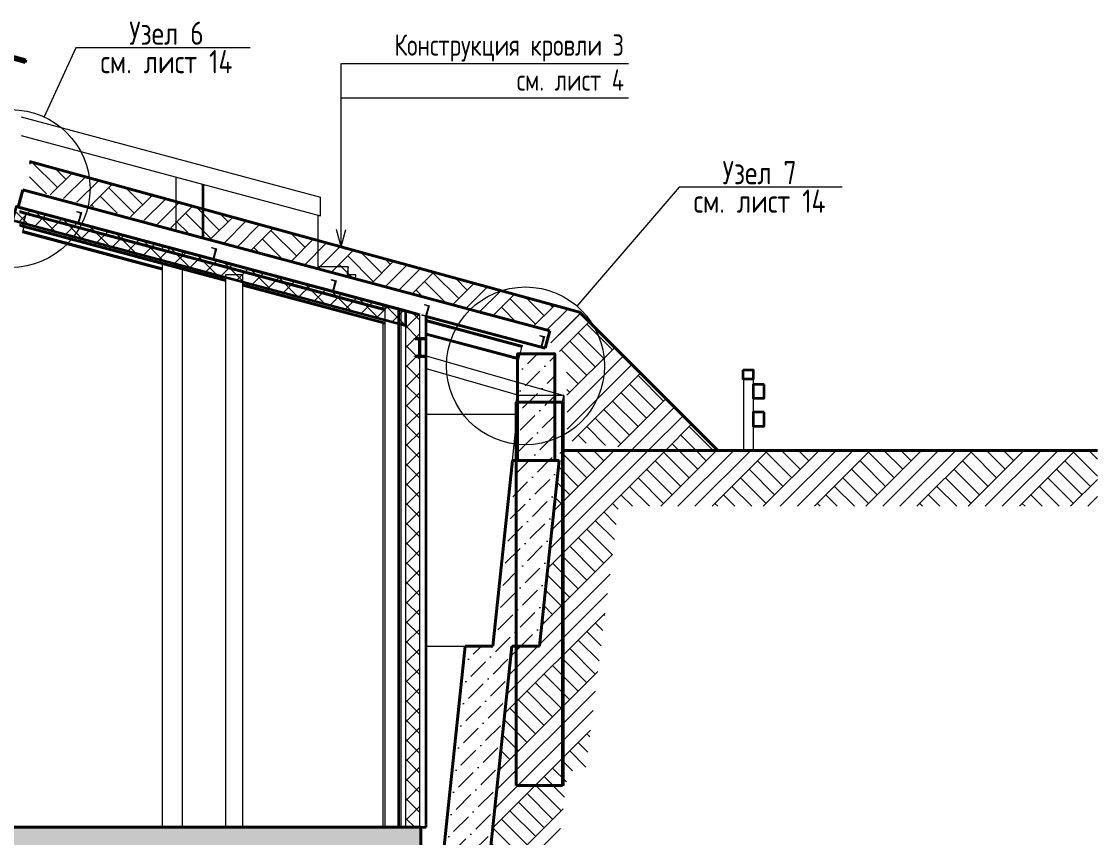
# Model space of a CAD drawing. Header units: millimetres. Extents: x 34668 to 196414, y -30276 to 15801.
# Drawn here: x 184830 to 196414, y -22535 to -13747 of the extents above; entities that cross this region are included whole.
import ezdxf

# ---------------------------------------------------------------- set-up
doc = ezdxf.new("R2010")
doc.units = ezdxf.units.MM
doc.header["$MEASUREMENT"] = 0
for name, color, linetype in [('- Спрятан', 7, 'Continuous'), ('колонны', 7, 'Continuous'), ('крыша', 7, 'Continuous'), ('перекрытие', 7, 'Continuous'), ('подп стены Инжзащита', 7, 'Continuous'), ('стены наруж', 7, 'Continuous'), ('текст', 7, 'Continuous')]:
    doc.layers.add(name, color=color, linetype=linetype)
for name, color, linetype, lineweight in [('- Спрятан_Ном._пера__96', 7, 'Continuous', 13), ('- Спрятан_Ном._пера__98', 7, 'Continuous', 35), ('0_Ном._пера__95', 251, 'Continuous', 13), ('0_Ном._пера__96', 7, 'Continuous', 13), ('0_Ном._пера__97', 7, 'Continuous', 20), ('колонны_Ном._пера__96', 7, 'Continuous', 13), ('крыша_Ном._пера__96', 7, 'Continuous', 13), ('крыша_Ном._пера__99', 7, 'Continuous', 40), ('линии_Ном._пера__99', 7, 'Continuous', 40), ('перекрытие_Ном._пера__94', 252, 'Continuous', 13), ('перекрытие_Ном._пера__99', 7, 'Continuous', 40), ('подп стены Инжзащита_Ном._пера__96', 7, 'Continuous', 13), ('подп стены Инжзащита_Ном._пера__97', 7, 'Continuous', 20), ('подп стены Инжзащита_Ном._пера__98', 7, 'Continuous', 35), ('подп стены Инжзащита_Ном._пера__99', 7, 'Continuous', 40), ('стены наруж_Ном._пера__96', 7, 'Continuous', 13), ('стены наруж_Ном._пера__97', 7, 'Continuous', 20), ('стены наруж_Ном._пера__98', 7, 'Continuous', 35), ('стены02_Ном._пера__96', 7, 'Continuous', 13), ('стены02_Ном._пера__99', 7, 'Continuous', 40), ('текст_Ном._пера__1', 7, 'Continuous', 25), ('текст_Ном._пера__96', 7, 'Continuous', 13), ('чертеж_Ном._пера__96', 7, 'Continuous', 13), ('чертеж_Ном._пера__98', 7, 'Continuous', 35)]:
    doc.layers.add(name, color=color, linetype=linetype, lineweight=lineweight)
doc.styles.add('СГЕНЕРИР_СТИЛЬ_1', font='gost_2_304-81_type.ttf')
pattern_1 = [(45, (115262.05, -26475.72), (-275.7716, 275.7716), []), (45, (115170.1, -26383.8), (-551.543, 551.543), []), (45, (115078.2, -26291.9), (-551.543, 551.543), []), (135, (114986.27, -26199.95), (91.92388, 91.92388), [390, -390])]
pattern_2 = [(45, (115262.05, -26475.72), (-106.06602, 106.06602), []), (135, (115262.05, -26475.72), (106.06602, 106.06602), [])]
pattern_3 = [(45, (115262.05, -26475.72), (-212.132, 212.132), [225, -75, 0, -75]), (45, (115288.56, -26237.07), (-212.132, 212.132), [225, -75, 0, -75])]

# ---------------------------------------------------------------- blocks, each defined once
blk = doc.blocks.new('Элемент разреза_87_1', base_point=(115262, -26476))
at = {"layer": 'подп стены Инжзащита_Ном._пера__96', "linetype": 'Continuous'}
for p, q in [((190155, -17847), (190170, -17778)), ((190655, -17847), (190670, -17776)), ((190670, -17776), (190670, -21976)), ((190670, -17776), (190670, -17776)), ((190670, -21976), (190655, -21976))]:
    blk.add_line(p, q, dxfattribs=at)
at = {"layer": 'подп стены Инжзащита_Ном._пера__99', "linetype": 'Continuous'}
for p, q in [((190155, -17847), (190655, -17847)), ((190155, -21976), (190155, -17847)), ((190655, -21976), (190655, -17847)), ((190155, -21976), (190655, -21976))]:
    blk.add_line(p, q, dxfattribs=at)
blk = doc.blocks.new('Элемент разреза_89_1', base_point=(115262, -26476))
at = {"layer": 'колонны_Ном._пера__96', "linetype": 'Continuous'}
for p, q in [((187208, -16476), (187028, -16476)), ((187028, -16476), (187028, -22426)), ((187208, -16476), (187208, -22426))]:
    blk.add_line(p, q, dxfattribs=at)
blk = doc.blocks.new('Элемент разреза_91_1', base_point=(115262, -26476))
at = {"layer": 'перекрытие_Ном._пера__94', "linetype": 'Continuous'}
blk.add_hatch(color=256, dxfattribs=at).paths.add_polyline_path([(189129, -22645), (189129, -22426), (172423, -22426), (172423, -22645)])
at = {"layer": 'перекрытие_Ном._пера__99', "linetype": 'Continuous'}
for p in [(172423, -22426), (189129, -22645)]:
    blk.add_line(p, (189129, -22426), dxfattribs=at)
blk = doc.blocks.new('Элемент разреза_101_1', base_point=(115262, -26476))
at = {"layer": 'подп стены Инжзащита_Ном._пера__96', "linetype": 'Continuous'}
blk.add_line((189188, -20476), (189605, -20476), dxfattribs=at)
blk = doc.blocks.new('Элемент разреза_102_1', base_point=(115262, -26476))
at = {"layer": 'подп стены Инжзащита_Ном._пера__96', "linetype": 'Continuous'}
for p, q in [((190670, -17976), (190657, -18101)), ((190657, -17976), (190670, -17976)), ((190115, -18476), (190155, -18099))]:
    blk.add_line(p, q, dxfattribs=at)
blk = doc.blocks.new('Элемент разреза_103_1', base_point=(115262, -26476))
at = {"layer": 'подп стены Инжзащита_Ном._пера__96', "linetype": 'Continuous'}
blk.add_line((189188, -17976), (190155, -17976), dxfattribs=at)
blk = doc.blocks.new('Элемент разреза_104_1', base_point=(115262, -26476))
at = {"layer": 'подп стены Инжзащита_Ном._пера__96', "linetype": 'Continuous'}
for p, q in [((189188, -17347), (190670, -17776)), ((189188, -17485), (190194, -17776)), ((190194, -17776), (190194, -17780)), ((190670, -17776), (190194, -17776))]:
    blk.add_line(p, q, dxfattribs=at)
blk = doc.blocks.new('Элемент разреза_105_1', base_point=(115262, -26476))
at = {"layer": 'подп стены Инжзащита_Ном._пера__96', "linetype": 'Continuous'}
for p, q in [((188346, -16388), (188023, -16388)), ((188346, -16388), (188331, -16494)), ((188346, -16476), (188346, -16388))]:
    blk.add_line(p, q, dxfattribs=at)
blk = doc.blocks.new('Элемент разреза_106_1', base_point=(115262, -26476))
at = {"layer": 'стены наруж_Ном._пера__96', "linetype": 'Continuous'}
h = blk.add_hatch(dxfattribs=at)
h.set_pattern_fill('УТЕПЛИТ_МЕЛКИЙ_0001', color=256, style=0, pattern_type=2)
h.set_pattern_definition(pattern_2)
h.paths.add_polyline_path([(189118, -16905), (188968, -16865), (188968, -22426), (189118, -22426), (189118, -17356), (189068, -17356), (189068, -17348), (189104, -17348), (189112, -17344), (189115, -17337), (189115, -17175), (189112, -17167), (189104, -17164), (189068, -17164), (189068, -17156), (189118, -17156)])
at = {"layer": 'стены наруж_Ном._пера__97', "linetype": 'Continuous'}
for p, q in [((188918, -22426), (188918, -16851)), ((188918, -22426), (188918, -16851)), ((188968, -22426), (188968, -16865)), ((188968, -22426), (188968, -16865)), ((189118, -17156), (189118, -16905)), ((189118, -17156), (189118, -16905)), ((189118, -22426), (189118, -17356)), ((189118, -22426), (189118, -17356))]:
    blk.add_line(p, q, dxfattribs=at)
at = {"layer": 'стены наруж_Ном._пера__98', "linetype": 'Continuous'}
for p, q in [((188918, -16851), (188893, -16844)), ((188893, -22426), (188893, -16844)), ((188968, -16865), (188918, -16851)), ((189118, -16905), (188968, -16865)), ((189188, -22426), (189188, -16923)), ((189068, -17164), (189068, -17156)), ((189068, -17156), (189118, -17156)), ((189068, -17164), (189104, -17164)), ((189112, -17167), (189104, -17164)), ((189115, -17175), (189112, -17167)), ((189115, -17337), (189115, -17175)), ((189118, -17156), (189168, -17156)), ((189121, -17175), (189124, -17167)), ((189121, -17337), (189121, -17175)), ((189124, -17167), (189132, -17164)), ((189132, -17164), (189168, -17164)), ((189168, -17156), (189168, -17156)), ((189168, -17164), (189168, -17156)), ((189168, -17164), (189168, -17164)), ((189068, -17356), (189068, -17348)), ((189068, -17348), (189104, -17348)), ((189068, -17356), (189118, -17356)), ((189104, -17348), (189112, -17344)), ((189112, -17344), (189115, -17337)), ((189118, -17356), (189168, -17356)), ((189124, -17344), (189121, -17337)), ((189132, -17348), (189124, -17344)), ((189132, -17348), (189168, -17348)), ((189168, -17348), (189168, -17348)), ((189168, -17356), (189168, -17348)), ((189168, -17356), (189168, -17356)), ((188893, -22426), (188918, -22426)), ((188918, -22426), (188968, -22426)), ((188968, -22426), (189118, -22426)), ((189118, -22426), (189168, -22426)), ((189168, -22426), (189188, -22426))]:
    blk.add_line(p, q, dxfattribs=at)
blk = doc.blocks.new('Элемент разреза_107_1', base_point=(115262, -26476))
at = {"layer": 'стены наруж_Ном._пера__96', "linetype": 'Continuous'}
for p, q in [((186565, -16255), (186565, -16221)), ((186565, -22426), (186565, -16420)), ((188725, -16834), (188725, -16800)), ((188725, -22426), (188725, -16999))]:
    blk.add_line(p, q, dxfattribs=at)
blk = doc.blocks.new('Элемент разреза_108_1', base_point=(115262, -26476))
at = {"layer": 'крыша_Ном._пера__99', "linetype": 'Continuous'}
for p, q in [((184793, -15746), (184843, -15559)), ((190518, -17080), (184843, -15559)), ((189118, -16905), (184793, -15746)), ((190468, -17266), (189188, -16923)), ((190468, -17266), (190518, -17080))]:
    blk.add_line(p, q, dxfattribs=at)
blk = doc.blocks.new('Элемент разреза_116_1', base_point=(115262, -26476))
at = {"layer": 'подп стены Инжзащита_Ном._пера__96', "linetype": 'Continuous'}
for p, q in [((188428, -16476), (188337, -16476)), ((188424, -16519), (188428, -16476))]:
    blk.add_line(p, q, dxfattribs=at)
blk = doc.blocks.new('Элемент разреза_117_1', base_point=(115262, -26476))
at = {"layer": 'стены наруж_Ном._пера__96', "linetype": 'Continuous'}
blk.add_line((186493, -15422), (186493, -16001), dxfattribs=at)
blk = doc.blocks.new('Элемент разреза_118_1', base_point=(115262, -26476))
at = {"layer": 'крыша_Ном._пера__96', "linetype": 'Continuous'}
for p, q in [((184828, -14775), (188050, -15639)), ((184828, -14975), (188050, -15839)), ((188050, -15839), (188050, -15639))]:
    blk.add_line(p, q, dxfattribs=at)
blk = doc.blocks.new('Элемент разреза_126_1', base_point=(115262, -26476))
at = {"layer": 'крыша_Ном._пера__99', "linetype": 'Continuous'}
for p, q in [((184535, -14097), (184543, -14069)), ((184870, -14187), (184535, -14097)), ((184878, -14159), (184543, -14069)), ((184870, -14187), (184878, -14159))]:
    blk.add_line(p, q, dxfattribs=at)
blk = doc.blocks.new('Элемент разреза_127_1', base_point=(115262, -26476))
at = {"layer": 'стены наруж_Ном._пера__96', "linetype": 'Continuous'}
for p, q in [((186788, -15501), (186788, -16080)), ((188023, -16411), (188023, -15832))]:
    blk.add_line(p, q, dxfattribs=at)
blk = doc.blocks.new('Элемент разреза_128_1', base_point=(115262, -26476))
at = {"layer": 'стены наруж_Ном._пера__96', "linetype": 'Continuous'}
for p, q in [((186343, -16161), (186343, -16195)), ((186343, -16361), (186343, -22426))]:
    blk.add_line(p, q, dxfattribs=at)
blk = doc.blocks.new('Элемент разреза_129_1', base_point=(115262, -26476))
at = {"layer": 'стены наруж_Ном._пера__96', "linetype": 'Continuous'}
blk.add_line((188743, -16804), (188743, -22426), dxfattribs=at)
blk = doc.blocks.new('Элемент разреза_130_1', base_point=(115262, -26476))
at = {"layer": 'стены наруж_Ном._пера__96', "linetype": 'Continuous'}
blk.add_line((186778, -16078), (186778, -15498), dxfattribs=at)
blk = doc.blocks.new('Элемент разреза_144_1', base_point=(115262, -26476))
at = {"layer": '- Спрятан_Ном._пера__96', "linetype": 'Continuous', "lineweight": 25}
blk.add_hatch(color=7, dxfattribs=at).paths.add_polyline_path([(189168, -17356), (189168, -17348), (189132, -17348), (189124, -17344), (189121, -17337), (189121, -17175), (189124, -17167), (189132, -17164), (189168, -17164), (189168, -17156), (189068, -17156), (189068, -17164), (189104, -17164), (189112, -17167), (189115, -17175), (189115, -17337), (189112, -17344), (189104, -17348), (189068, -17348), (189068, -17356)])
at = {"layer": '- Спрятан_Ном._пера__98', "linetype": 'Continuous'}
for p, q in [((189068, -17156), (189168, -17156)), ((189068, -17164), (189068, -17156)), ((189068, -17164), (189104, -17164)), ((189112, -17167), (189104, -17164)), ((189115, -17175), (189112, -17167)), ((189115, -17337), (189115, -17175)), ((189121, -17175), (189124, -17167)), ((189121, -17337), (189121, -17175)), ((189124, -17167), (189132, -17164)), ((189132, -17164), (189168, -17164)), ((189168, -17164), (189168, -17156)), ((189068, -17348), (189104, -17348)), ((189068, -17356), (189068, -17348)), ((189068, -17356), (189168, -17356)), ((189104, -17348), (189112, -17344)), ((189112, -17344), (189115, -17337)), ((189124, -17344), (189121, -17337)), ((189132, -17348), (189124, -17344)), ((189132, -17348), (189168, -17348)), ((189168, -17356), (189168, -17348))]:
    blk.add_line(p, q, dxfattribs=at)
blk = doc.blocks.new('Элемент разреза_145_1', base_point=(115262, -26476))
at = {"layer": '- Спрятан_Ном._пера__96', "linetype": 'Continuous'}
for p, q in [((184876, -15822), (184845, -15940)), ((184878, -15817), (184876, -15822)), ((184876, -15822), (188743, -16858)), ((184879, -15814), (184878, -15817)), ((184880, -15808), (184879, -15814)), ((184879, -15814), (188743, -16849)), ((184881, -15805), (184880, -15807)), ((184880, -15807), (184880, -15808)), ((184880, -15808), (188743, -16843)), ((184881, -15804), (188743, -16838)), ((184881, -15804), (184881, -15805)), ((184881, -15805), (188743, -16840)), ((184841, -15954), (184840, -15957)), ((184840, -15957), (187028, -16543)), ((184840, -15957), (184840, -15958)), ((184840, -15958), (187028, -16544)), ((184843, -15948), (184841, -15953)), ((184841, -15953), (187028, -16539)), ((184841, -15953), (184841, -15954)), ((184844, -15945), (184843, -15948)), ((184843, -15948), (187028, -16533)), ((184845, -15940), (184844, -15945)), ((184845, -15940), (187028, -16524)), ((187208, -16573), (188743, -16984)), ((187208, -16581), (188743, -16993)), ((187208, -16587), (188743, -16999)), ((187208, -16591), (188743, -17002)), ((187208, -16593), (188743, -17004)), ((189188, -16957), (190223, -17235)), ((189188, -16959), (190223, -17236)), ((189188, -16963), (190222, -17240)), ((189188, -16969), (190220, -17245)), ((189188, -16977), (190218, -17253)), ((189188, -17103), (190187, -17371)), ((189188, -17112), (190184, -17379)), ((189188, -17118), (190183, -17385)), ((189188, -17122), (190182, -17388)), ((189188, -17123), (190182, -17389)), ((190187, -17371), (190218, -17253)), ((190218, -17253), (190219, -17248)), ((190219, -17248), (190220, -17245)), ((190220, -17245), (190222, -17240)), ((190222, -17239), (190223, -17236)), ((190222, -17240), (190222, -17239)), ((190223, -17236), (190223, -17235)), ((190185, -17376), (190187, -17371)), ((190182, -17388), (190183, -17386)), ((190182, -17389), (190182, -17388)), ((190183, -17385), (190184, -17379)), ((190183, -17386), (190183, -17385)), ((190184, -17379), (190185, -17376))]:
    blk.add_line(p, q, dxfattribs=at)
blk = doc.blocks.new('Элемент разреза_146_1', base_point=(115262, -26476))
at = {"layer": '- Спрятан_Ном._пера__96', "linetype": 'Continuous'}
for p, q in [((184808, -15784), (184881, -15804)), ((184808, -15785), (184881, -15805)), ((184808, -15789), (184880, -15808)), ((184808, -15795), (184879, -15814)), ((184808, -15804), (184876, -15822)), ((184808, -15930), (184845, -15940)), ((184808, -15938), (184843, -15948)), ((184808, -15944), (184841, -15953)), ((184808, -15948), (184840, -15957)), ((184808, -15949), (184840, -15958))]:
    blk.add_line(p, q, dxfattribs=at)
blk = doc.blocks.new('Элемент разреза_147_1', base_point=(115262, -26476))
at = {"layer": '- Спрятан_Ном._пера__96', "linetype": 'Continuous'}
for p, q in [((184856, -15962), (184846, -15998)), ((184841, -16019), (184840, -16020)), ((184840, -16020), (186343, -16423)), ((184842, -16016), (184841, -16017)), ((184841, -16017), (184841, -16019)), ((184841, -16019), (186343, -16422)), ((184844, -16008), (184842, -16016)), ((184842, -16016), (186343, -16418)), ((184845, -16005), (184844, -16008)), ((184844, -16008), (186343, -16410)), ((184846, -15998), (184845, -16005)), ((184846, -15998), (186343, -16399))]:
    blk.add_line(p, q, dxfattribs=at)
blk = doc.blocks.new('Линия_7_1', base_point=(188273, -16175))
at = {"layer": 'текст_Ном._пера__96', "linetype": 'Continuous'}
for q in [(188273, -14198), (188223, -15988), (188323, -15988)]:
    blk.add_line((188273, -16175), q, dxfattribs=at)
blk = doc.blocks.new('Элемент разреза_181_1', base_point=(115262, -26476))
at = {"layer": 'подп стены Инжзащита_Ном._пера__96', "linetype": 'Continuous'}
h = blk.add_hatch(dxfattribs=at)
h.set_pattern_fill('Ж_Б_2_0001', color=256, style=0, pattern_type=2)
h.set_pattern_definition(pattern_3)
h.paths.add_polyline_path([(189792, -23476), (190108, -20476), (189605, -20476), (189290, -23476)])
at = {"layer": 'подп стены Инжзащита_Ном._пера__99', "linetype": 'Continuous'}
for p, q in [((189290, -23476), (189605, -20476)), ((189605, -20476), (189905, -20476)), ((189792, -23476), (190108, -20476)), ((189491, -23476), (189792, -23476))]:
    blk.add_line(p, q, dxfattribs=at)
blk = doc.blocks.new('Элемент разреза_182_1', base_point=(115262, -26476))
at = {"layer": 'подп стены Инжзащита_Ном._пера__96', "linetype": 'Continuous'}
h = blk.add_hatch(dxfattribs=at)
h.set_pattern_fill('Ж_Б_2_0001', color=256, style=0, pattern_type=2)
h.set_pattern_definition(pattern_3)
h.paths.add_polyline_path([(190408, -20476), (190618, -18476), (190115, -18476), (189905, -20476)])
at = {"layer": 'подп стены Инжзащита_Ном._пера__99', "linetype": 'Continuous'}
for p, q in [((189905, -20476), (190115, -18476)), ((190115, -18476), (190618, -18476)), ((190408, -20476), (190618, -18476)), ((190108, -20476), (190408, -20476))]:
    blk.add_line(p, q, dxfattribs=at)
blk = doc.blocks.new('Ломаная_3_1', base_point=(193664, -15530))
at = {"layer": '0_Ном._пера__96', "linetype": 'Continuous', "flags": 128}
blk.add_lwpolyline([(193664, -15530), (191912, -15530), (190810, -16811)], dxfattribs=at)
at = {"layer": '0_Ном._пера__97', "linetype": 'Continuous'}
blk.add_circle((190256, -17456), 850, dxfattribs=at)
blk = doc.blocks.new('Ломаная_4_1', base_point=(187291, -14030))
at = {"layer": '0_Ном._пера__96', "linetype": 'Continuous', "flags": 128}
blk.add_lwpolyline([(187291, -14030), (185415, -14030), (185073, -14774)], dxfattribs=at)
at = {"layer": '0_Ном._пера__97', "linetype": 'Continuous'}
blk.add_circle((184718, -15546), 850, dxfattribs=at)

msp = doc.modelspace()

# ---------------------------------------------------------------- hatches: boundary and pattern name
at = {"layer": '0_Ном._пера__95', "linetype": 'Continuous'}
for points in [[(185444.3, -15920.4), (185396.3, -15907.5), (185396.9, -15905.2, -0.3888787), (185399.8, -15903.3), (185436.3, -15909.8, 0.3888787), (185444.1, -15904.8), (185467.4, -15817.9, 0.3888787), (185463.1, -15809.7), (185428.3, -15797, -0.3888787), (185426.7, -15794), (185427.3, -15791.6), (185475.3, -15804.5)], [(186896.7, -16309.6), (186848.7, -16296.7), (186849.3, -16294.4, -0.3888787), (186852.3, -16292.5), (186888.8, -16299, 0.3888787), (186896.6, -16294), (186919.8, -16207.1, 0.3888787), (186915.6, -16198.9), (186880.7, -16186.2, -0.3888787), (186879.1, -16183.1), (186879.8, -16180.8), (186927.8, -16193.7)], [(188185.1, -16654.8), (188137.1, -16641.9), (188137.7, -16639.6, -0.3888787), (188140.6, -16637.7), (188177.1, -16644.2, 0.3888787), (188184.9, -16639.2), (188208.2, -16552.3, 0.3888787), (188203.9, -16544.1), (188169.1, -16531.4, -0.3888787), (188167.5, -16528.4), (188168.1, -16526), (188216.1, -16538.9)], [(189187.7, -16923.5), (189139.7, -16910.6), (189140.3, -16908.2, -0.3888787), (189143.2, -16906.4), (189179.7, -16912.8, 0.3888787), (189187.5, -16907.9), (189210.8, -16821, 0.3888787), (189206.5, -16812.8), (189171.7, -16800.1, -0.3888787), (189170.1, -16797), (189170.7, -16794.7), (189218.8, -16807.5)], [(190427.9, -17255.8), (190379.9, -17242.9), (190380.5, -17240.6, -0.3888787), (190383.5, -17238.7), (190419.9, -17245.1, 0.3888787), (190427.8, -17240.2), (190451, -17153.3, 0.3888787), (190446.8, -17145.1), (190411.9, -17132.4, -0.3888787), (190410.3, -17129.3), (190411, -17127), (190459, -17139.9)]]:
    msp.add_hatch(color=256, dxfattribs=at).paths.add_polyline_path(points)
at = {"layer": 'подп стены Инжзащита_Ном._пера__97', "linetype": 'Continuous'}
h = msp.add_hatch(dxfattribs=at)
h.set_pattern_fill('УТЕПЛИТ_МЕЛКИЙ_0001', color=256, style=0, pattern_type=2)
h.set_pattern_definition(pattern_2)
h.paths.add_polyline_path([(188967.7, -16864.5), (184771.5, -15740.1), (184732.7, -15885), (188967.7, -17019.8)])
h = msp.add_hatch(dxfattribs=at)
h.set_pattern_fill('ГРУНТ_0001', color=256, style=0, pattern_type=2)
h.set_pattern_definition(pattern_1)
h.paths.add_polyline_path([(190107.6, -20475.7), (190407.6, -20475.7), (190629.6, -18363.9), (196413.6, -18363.9), (196413.6, -18968.4), (191257.3, -18968.4), (190901.8, -21815.9), (190711.7, -21815.9), (190415.8, -24175.7), (189871.5, -24175.7), (189584.6, -26512.4), (189584.6, -26529.1), (189548.8, -26732.1), (189462, -27175.7), (188930.6, -27175.7), (188750.6, -27895.6), (187863.8, -27895.6), (187863.8, -27700.5), (188303.3, -27700.5), (188483.2, -26575.7), (188984.6, -26575.7), (188984.6, -26475.7), (189120.1, -26492.4), (189490.5, -23475.7), (189792.3, -23475.7)])
at = {"layer": 'стены02_Ном._пера__96', "linetype": 'Continuous'}
h = msp.add_hatch(dxfattribs=at)
h.set_pattern_fill('EARTH_0001', color=256, style=0, pattern_type=2)
h.set_pattern_definition(pattern_1)
h.paths.add_polyline_path([(184917.7, -15253.5), (190837.8, -16878.6), (190764.2, -17158.4), (184917.7, -15553.5)])
h = msp.add_hatch(dxfattribs=at)
h.set_pattern_fill('EARTH_0001', color=256, style=0, pattern_type=2)
h.set_pattern_definition(pattern_1)
h.paths.add_polyline_path([(190522.2, -17201), (190837.8, -16878.6), (192323.1, -18363.9), (191530, -18363.9), (190707.3, -18262.3), (190696.7, -17375.5)])
h = msp.add_hatch(dxfattribs=at)
h.set_pattern_fill('Ж_Б_2_0001', color=256, style=0, pattern_type=2)
h.set_pattern_definition(pattern_3)
h.paths.add_polyline_path([(190170.4, -18475.7), (190570.4, -18475.7), (190570.4, -17325.7), (190170.4, -17325.7)])

# ---------------------------------------------------------------- linework, layer by layer
at = {"layer": '0_Ном._пера__97', "linetype": 'Continuous'}
for p, q in [((185426.7, -15794), (185427.3, -15791.6)), ((185427.3, -15791.6), (185475.3, -15804.5)), ((185463.1, -15809.7), (185428.3, -15797)), ((185444.1, -15904.8), (185467.4, -15817.9)), ((185475.3, -15804.5), (185444.3, -15920.4)), ((185396.3, -15907.5), (185396.9, -15905.2)), ((185444.3, -15920.4), (185396.3, -15907.5)), ((185399.8, -15903.3), (185436.3, -15909.8)), ((186879.1, -16183.1), (186879.8, -16180.8)), ((186879.8, -16180.8), (186927.8, -16193.7)), ((186915.6, -16198.9), (186880.7, -16186.2)), ((186896.6, -16294), (186919.8, -16207.1)), ((186927.8, -16193.7), (186896.7, -16309.6)), ((186848.7, -16296.7), (186849.3, -16294.4)), ((186896.7, -16309.6), (186848.7, -16296.7)), ((186852.3, -16292.5), (186888.8, -16299)), ((188167.5, -16528.4), (188168.1, -16526)), ((188168.1, -16526), (188216.1, -16538.9)), ((188203.9, -16544.1), (188169.1, -16531.4)), ((188184.9, -16639.2), (188208.2, -16552.3)), ((188216.1, -16538.9), (188185.1, -16654.8)), ((188137.1, -16641.9), (188137.7, -16639.6)), ((188185.1, -16654.8), (188137.1, -16641.9)), ((188140.6, -16637.7), (188177.1, -16644.2)), ((189170.1, -16797), (189170.7, -16794.7)), ((189170.7, -16794.7), (189218.8, -16807.5)), ((189139.7, -16910.6), (189140.3, -16908.2)), ((189187.7, -16923.5), (189139.7, -16910.6)), ((189143.2, -16906.4), (189179.7, -16912.8)), ((189206.5, -16812.8), (189171.7, -16800.1)), ((189187.5, -16907.9), (189210.8, -16821)), ((189218.8, -16807.5), (189187.7, -16923.5)), ((190410.3, -17129.3), (190411, -17127)), ((190411, -17127), (190459, -17139.9)), ((190446.8, -17145.1), (190411.9, -17132.4)), ((190459, -17139.9), (190427.9, -17255.8)), ((190379.9, -17242.9), (190380.5, -17240.6)), ((190427.9, -17255.8), (190379.9, -17242.9)), ((190383.5, -17238.7), (190419.9, -17245.1)), ((190427.8, -17240.2), (190451, -17153.3))]:
    msp.add_line(p, q, dxfattribs=at)
for centre, radius, start, end in [((185429.2, -15794.6), 2.57, 165.01606, 250.01606), ((185460.8, -15816.2), 6.86, 345.00001, 70.00001), ((185399.4, -15905.9), 2.57, 80.00001, 165.00001), ((185437.5, -15903), 6.86, 259.98108, 344.98108), ((186881.6, -16183.8), 2.57, 165.01606, 250.01606), ((186913.2, -16205.3), 6.86, 345.00001, 70.00001), ((186851.8, -16295), 2.57, 80.00001, 165.00001), ((186889.9, -16292.2), 6.86, 259.98108, 344.98108), ((188170, -16529), 2.57, 165.01606, 250.01606), ((188201.6, -16550.5), 6.86, 345.00001, 70.00001), ((188140.2, -16640.3), 2.57, 80.00001, 165.00001), ((188178.3, -16637.4), 6.86, 259.98108, 344.98108), ((189142.8, -16908.9), 2.57, 80.00001, 165.00001), ((189172.6, -16797.7), 2.57, 165.01606, 250.01606), ((189180.9, -16906.1), 6.86, 259.98108, 344.98108), ((189204.2, -16819.2), 6.86, 345.00001, 70.00001), ((190412.8, -17130), 2.57, 165.01606, 250.01606), ((190383, -17241.2), 2.57, 80.00001, 165.00001), ((190421.1, -17238.4), 6.86, 259.98108, 344.98108), ((190444.4, -17151.5), 6.86, 345.00001, 70.00001)]:
    msp.add_arc(centre, radius, start, end, dxfattribs=at)
at = {"layer": 'линии_Ном._пера__99', "linetype": 'Continuous', "flags": 128}
for points in [[(184917.7, -15253.5), (190837.8, -16878.6)], [(190837.8, -16878.6), (192323.1, -18363.9)]]:
    msp.add_lwpolyline(points, dxfattribs=at)
at = {"layer": 'подп стены Инжзащита_Ном._пера__98', "linetype": 'Continuous', "flags": 128}
msp.add_lwpolyline([(188967.7, -16864.5), (184771.5, -15740.1), (184732.7, -15885), (188967.7, -17019.8)], close=True, dxfattribs=at)
at = {"layer": 'подп стены Инжзащита_Ном._пера__99', "linetype": 'Continuous', "flags": 128}
msp.add_lwpolyline([(190670.4, -18368.4), (196413.6, -18368.4)], dxfattribs=at)
at = {"layer": 'стены02_Ном._пера__99', "linetype": 'Continuous', "flags": 128}
msp.add_lwpolyline([(190170.4, -18475.7), (190570.4, -18475.7), (190570.4, -17325.7), (190170.4, -17325.7)], close=True, dxfattribs=at)
at = {"layer": 'текст_Ном._пера__96', "linetype": 'Continuous'}
for p, q in [((188272.7, -14198.4), (191365.9, -14198.4)), ((188272.7, -14568.4), (191365.9, -14568.4))]:
    msp.add_line(p, q, dxfattribs=at)
at = {"layer": 'чертеж_Ном._пера__96', "linetype": 'Continuous', "flags": 128}
msp.add_lwpolyline([(192605.5, -17599.5), (192705.5, -17599.5), (192705.5, -18368.4), (192605.5, -18368.4)], close=True, dxfattribs=at)
at = {"layer": 'чертеж_Ном._пера__98', "linetype": 'Continuous', "flags": 128}
for points in [[(192600.9, -17499.4), (192705.5, -17499.4), (192705.5, -17599.5), (192600.9, -17599.5)], [(192825.2, -17655.1), (192705.5, -17655.1), (192705.5, -17805.2), (192825.2, -17805.2)], [(192825.2, -17955.2), (192705.5, -17955.2), (192705.5, -18105.3), (192825.2, -18105.3)]]:
    msp.add_lwpolyline(points, close=True, dxfattribs=at)

# ---------------------------------------------------------------- block references
at = {"layer": '- Спрятан'}
for name in ['Элемент разреза_146_1', 'Элемент разреза_145_1', 'Элемент разреза_147_1', 'Элемент разреза_144_1']:
    msp.add_blockref(name, (115262, -26475.7), dxfattribs=at)
at = {"linetype": 'Continuous'}
for name, p in [('Ломаная_4_1', (187290.7, -14029.9)), ('Ломаная_3_1', (193663.8, -15530.1))]:
    msp.add_blockref(name, p, dxfattribs=at)
at = {"layer": 'колонны'}
msp.add_blockref('Элемент разреза_89_1', (115262, -26475.7), dxfattribs=at)
at = {"layer": 'крыша'}
for name in ['Элемент разреза_126_1', 'Элемент разреза_118_1', 'Элемент разреза_108_1']:
    msp.add_blockref(name, (115262, -26475.7), dxfattribs=at)
at = {"layer": 'перекрытие'}
msp.add_blockref('Элемент разреза_91_1', (115262, -26475.7), dxfattribs=at)
at = {"layer": 'подп стены Инжзащита'}
for name in ['Элемент разреза_105_1', 'Элемент разреза_116_1', 'Элемент разреза_104_1', 'Элемент разреза_87_1', 'Элемент разреза_103_1', 'Элемент разреза_102_1', 'Элемент разреза_182_1', 'Элемент разреза_101_1', 'Элемент разреза_181_1']:
    msp.add_blockref(name, (115262, -26475.7), dxfattribs=at)
at = {"layer": 'стены наруж'}
for name in ['Элемент разреза_117_1', 'Элемент разреза_130_1', 'Элемент разреза_127_1', 'Элемент разреза_128_1', 'Элемент разреза_107_1', 'Элемент разреза_129_1', 'Элемент разреза_106_1']:
    msp.add_blockref(name, (115262, -26475.7), dxfattribs=at)
at = {"layer": 'текст', "linetype": 'Continuous'}
msp.add_blockref('Линия_7_1', (188272.7, -16174.5), dxfattribs=at)

# ---------------------------------------------------------------- texts
at = {"layer": '0_Ном._пера__96', "linetype": 'Continuous', "char_height": 250, "attachment_point": 5, "line_spacing_factor": 0.736364, "style": 'СГЕНЕРИР_СТИЛЬ_1'}
for s, insert in [('{Узел 6\\Pсм. лист 14}', (186390.8, -14026.1)), ('{Узел 7\\Pсм. лист 14}', (192775.7, -15528.2))]:
    msp.add_mtext(s, dxfattribs=dict(at, insert=insert))
at = {"layer": 'текст_Ном._пера__1', "linetype": 'Continuous', "insert": (191316.4, -14188.6), "char_height": 230, "attachment_point": 6, "line_spacing_factor": 0.981818, "style": 'СГЕНЕРИР_СТИЛЬ_1'}
msp.add_mtext('{\\W0.950000x;Конструкция кровли 3\\Pсм. лист 4}', dxfattribs=at)

doc.saveas('drawing.dxf')
